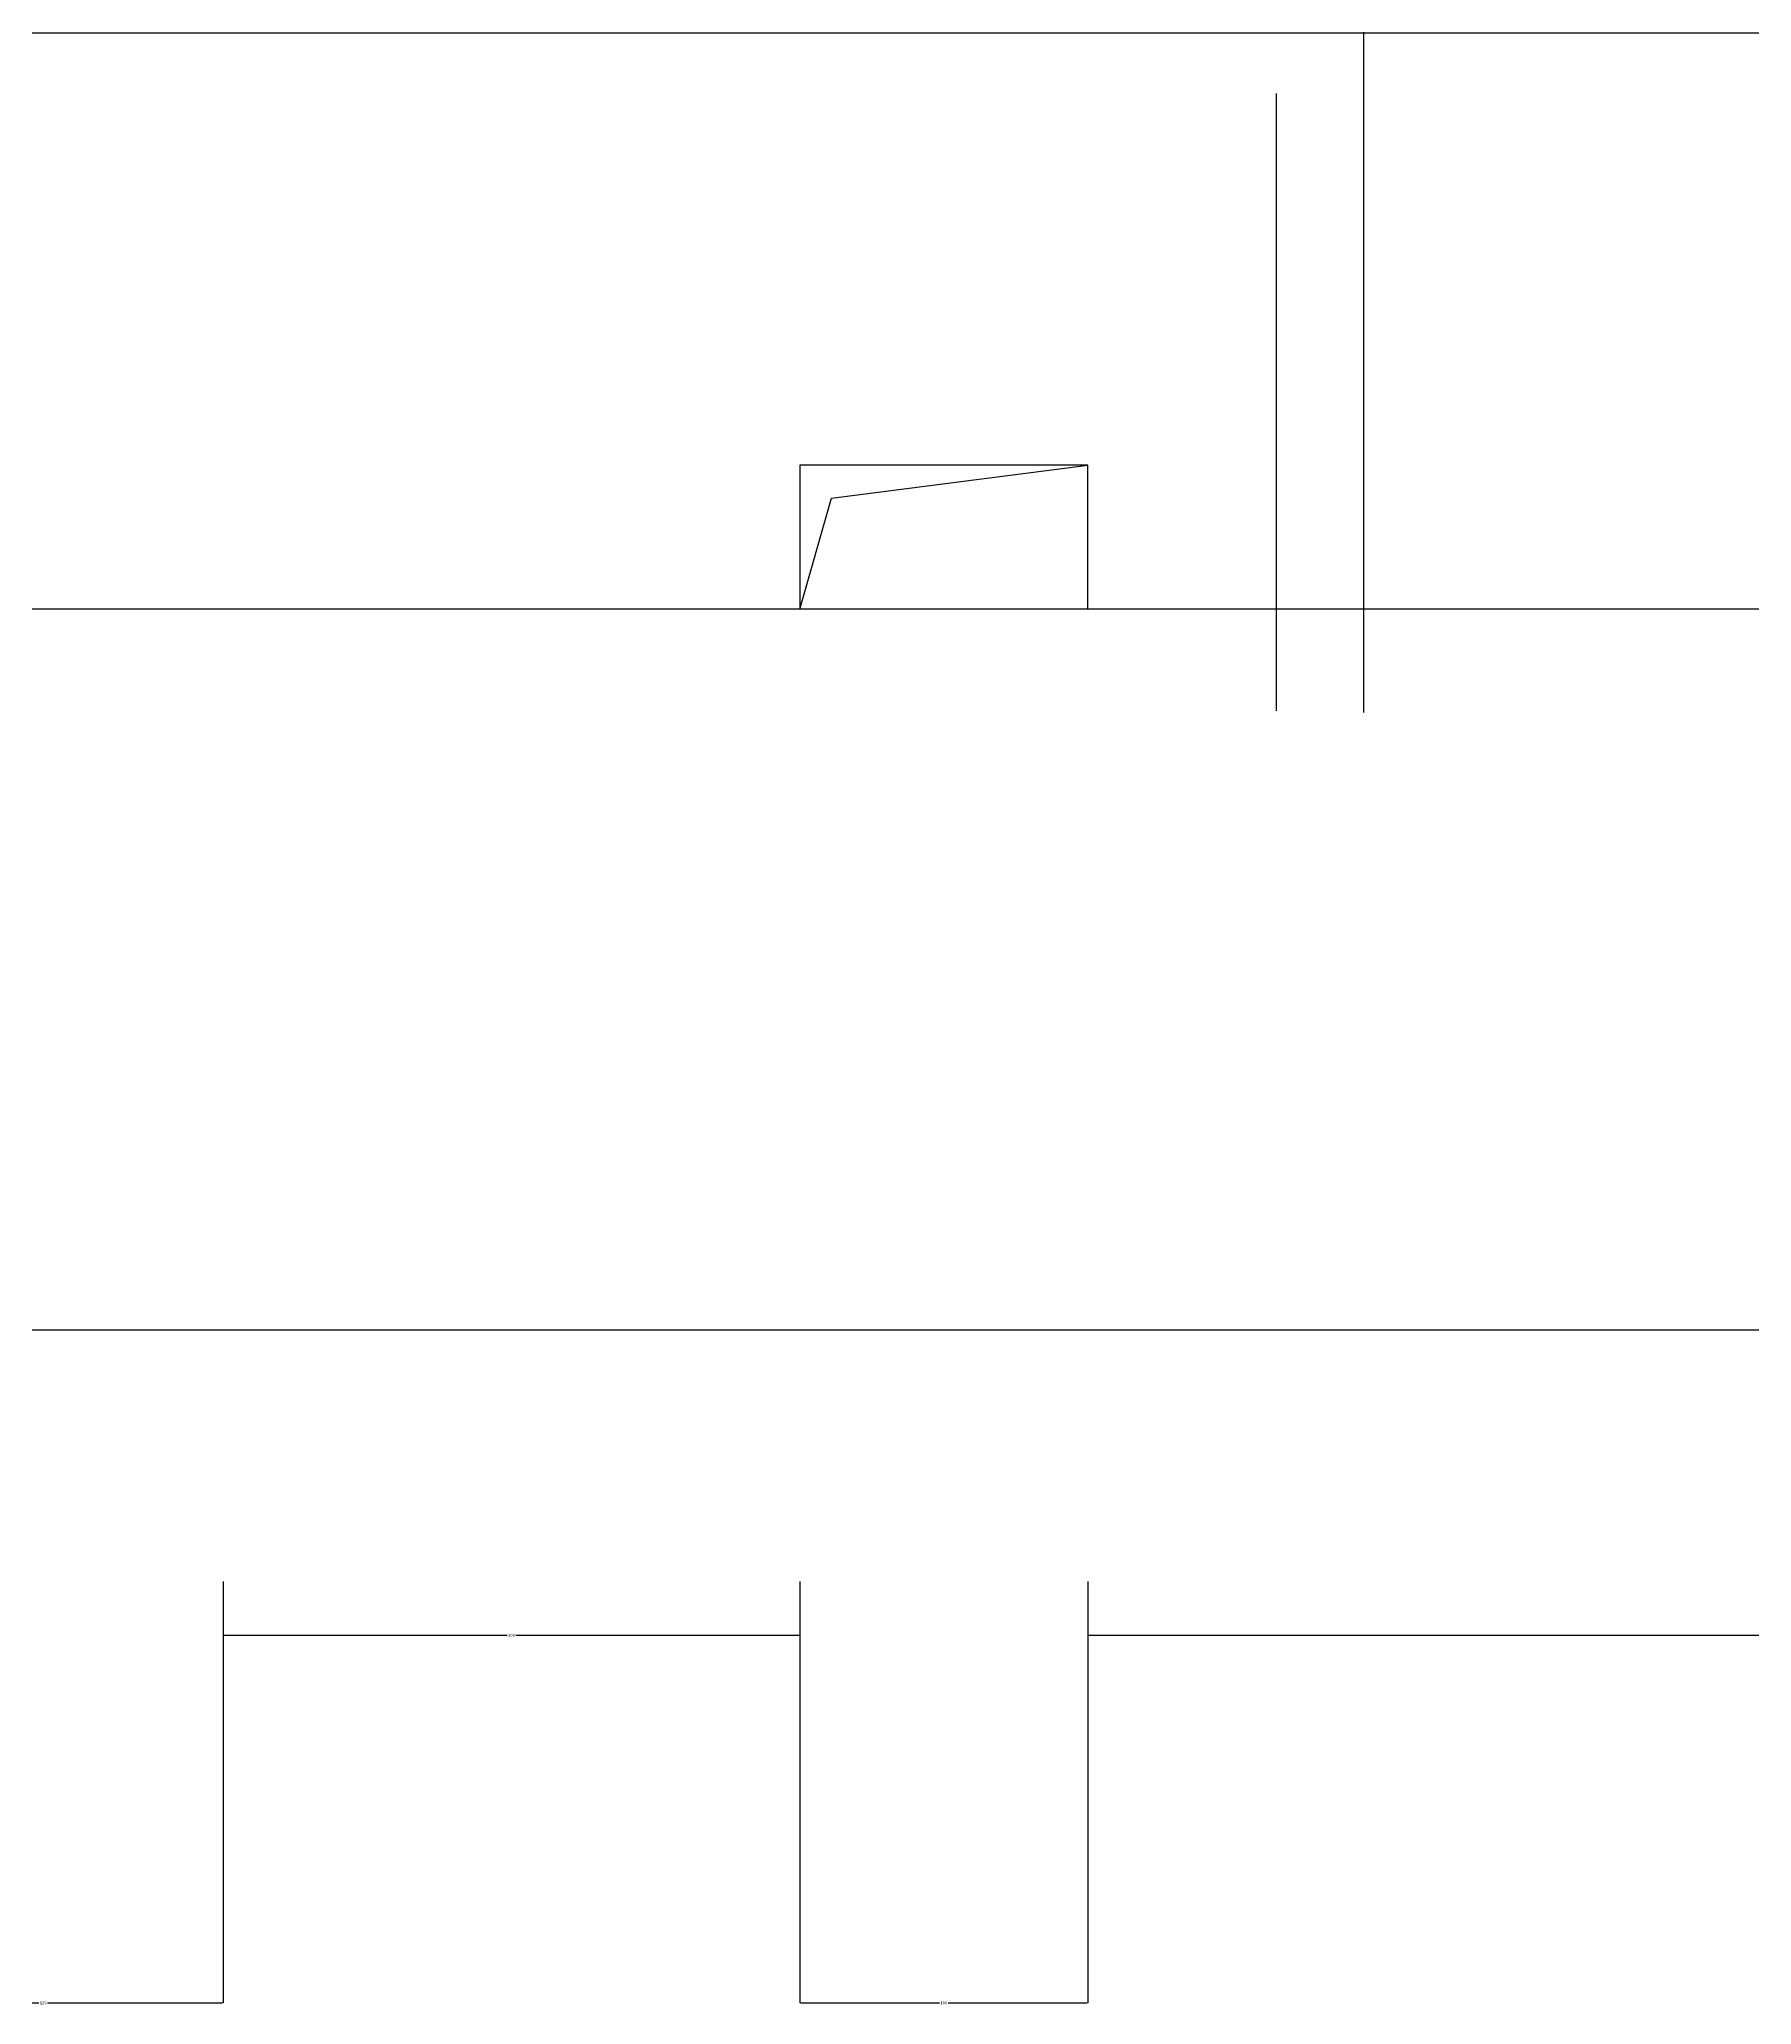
# Model space of a CAD drawing. Header units: metres. Extents: x 130 to 5274, y 4380 to 7132.
# Drawn here: x 725 to 1319, y 4612 to 5294 of the extents above; entities that cross this region are included whole.
import ezdxf

# ---------------------------------------------------------------- set-up
doc = ezdxf.new("R2010")
doc.units = ezdxf.units.M
for name, color, linetype in [('2', 2, 'Continuous'), ('4', 4, 'Continuous'), ('7', 7, 'Continuous'), ('DIM', 3, 'Continuous')]:
    doc.layers.add(name, color=color, linetype=linetype)
doc.dimstyles.get("Standard").update_dxf_attribs({"dimtxt": 2.5, "dimasz": 2.5, "dimexe": 1.25, "dimexo": 0.625, "dimtad": 1, "dimcen": 2.5, "dimazin": 3, "dimtfac": 1, "dimtmove": 0, "dimatfit": 3})

# ---------------------------------------------------------------- blocks, each defined once
blk = doc.blocks.new('*D4')
for p, q in [((1088.37, 4758.97), (1088.37, 4740.29)), ((1938.37, 4758.97), (1938.37, 4740.29)), ((1088.62, 4740.29), (1511.87, 4740.29)), ((1514.87, 4740.29), (1938.12, 4740.29))]:
    blk.add_line(p, q)
at = {"layer": 'Defpoints'}
for p in [(1088.37, 4758.97), (1938.37, 4758.97), (1088.37, 4740.29)]:
    blk.add_point(p, dxfattribs=at)
at = {"layer": 'DIM', "insert": (1513.37, 4740.29), "char_height": 1, "attachment_point": 5}
blk.add_mtext('850', dxfattribs=at)
blk = doc.blocks.new('*D8')
for p, q in [((788.37, 4758.97), (788.37, 4740.29)), ((988.37, 4758.97), (988.37, 4740.29)), ((788.62, 4740.29), (886.87, 4740.29)), ((889.87, 4740.29), (988.12, 4740.29))]:
    blk.add_line(p, q)
at = {"layer": 'Defpoints'}
for p in [(788.37, 4758.97), (988.37, 4758.97), (788.37, 4740.29)]:
    blk.add_point(p, dxfattribs=at)
at = {"layer": 'DIM', "insert": (888.37, 4740.29), "char_height": 1, "attachment_point": 5}
blk.add_mtext('200', dxfattribs=at)
blk = doc.blocks.new('*D9')
for p, q in [((663.37, 4758.97), (663.37, 4612.79)), ((788.37, 4758.97), (788.37, 4612.79)), ((663.62, 4612.79), (724.37, 4612.79)), ((727.37, 4612.79), (788.12, 4612.79))]:
    blk.add_line(p, q)
at = {"layer": 'Defpoints'}
for p in [(663.37, 4758.97), (788.37, 4758.97), (663.37, 4612.79)]:
    blk.add_point(p, dxfattribs=at)
at = {"layer": 'DIM', "insert": (725.87, 4612.79), "char_height": 1, "attachment_point": 5}
blk.add_mtext('125', dxfattribs=at)
blk = doc.blocks.new('*D10')
for p, q in [((988.37, 4758.97), (988.37, 4612.79)), ((1088.37, 4758.97), (1088.37, 4612.79)), ((988.62, 4612.79), (1036.87, 4612.79)), ((1039.87, 4612.79), (1088.12, 4612.79))]:
    blk.add_line(p, q)
at = {"layer": 'Defpoints'}
for p in [(988.37, 4758.97), (1088.37, 4758.97), (988.37, 4612.79)]:
    blk.add_point(p, dxfattribs=at)
at = {"layer": 'DIM', "insert": (1038.37, 4612.79), "char_height": 1, "attachment_point": 5}
blk.add_mtext('100', dxfattribs=at)

msp = doc.modelspace()

# ---------------------------------------------------------------- linework, layer by layer
at = {"layer": '2'}
msp.add_line((143.05, 4846.32), (4534.51, 4846.32), dxfattribs=at)
at = {"layer": '4'}
msp.add_lwpolyline([(538.37, 5296.32), (4370.81, 5296.32, -0.29), (4408.37, 5265.27), (4408.37, 5127.38, -0.29), (4370.81, 5096.32), (143.05, 5096.32)], format="xyb", dxfattribs=at)
at = {"layer": '7'}
msp.add_lwpolyline([(1088.37, 5096.32), (1088.37, 5146.32), (988.37, 5146.32), (988.37, 5096.32)], dxfattribs=at)
at = {"layer": 'DIM'}
for p, q in [((1184, 6593.08), (1184, 5060.49)), ((1153.73, 5275.28), (1153.73, 5061.05))]:
    msp.add_line(p, q, dxfattribs=at)
msp.add_lwpolyline([(988.37, 5096.32), (999.43, 5134.83), (1088.37, 5146.32)], dxfattribs=at)

# ---------------------------------------------------------------- dimensions: what is measured, and where the dimension line sits
for base, p1, p2, picture, middle in [((663.37, 4612.79), (663.37, 4758.97), (788.37, 4758.97), '*D9', (725.87, 4612.79)), ((788.37, 4740.29), (788.37, 4758.97), (988.37, 4758.97), '*D8', (888.37, 4740.29)), ((988.37, 4612.79), (988.37, 4758.97), (1088.37, 4758.97), '*D10', (1038.37, 4612.79)), ((1088.37, 4740.29), (1088.37, 4758.97), (1938.37, 4758.97), '*D4', (1513.37, 4740.29))]:
    dim = msp.add_linear_dim(base=base, p1=p1, p2=p2, dimstyle='Standard', dxfattribs=at)
    dim.commit()
    dim.dimension.update_dxf_attribs({"geometry": picture, "text_midpoint": middle})

doc.saveas('drawing.dxf')
